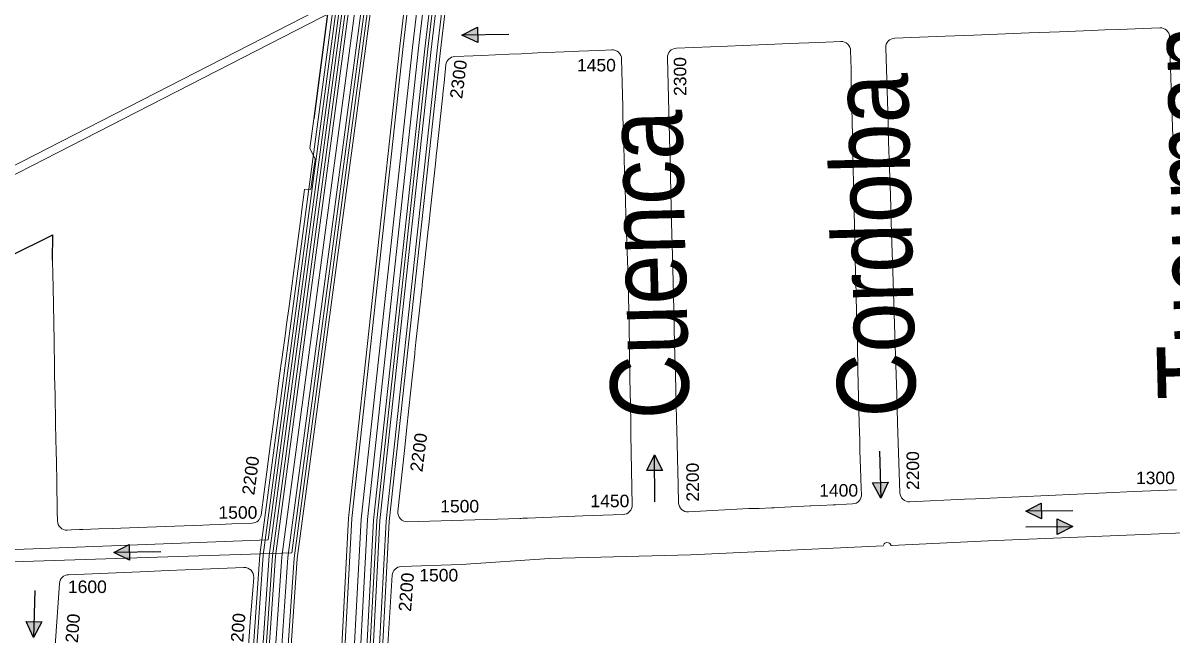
# Model space of a CAD drawing. Header units: millimetres. Extents: x 11558 to 23675, y 49449 to 61482.
# Drawn here: x 19668.2 to 20035.2, y 56063.2 to 56258.7 of the extents above; entities that cross this region are included whole.
import ezdxf

# ---------------------------------------------------------------- set-up
doc = ezdxf.new("R2010")
doc.units = ezdxf.units.MM
for name, color, linetype in [('0. plano base - nombres calles', 22, 'Continuous'), ('0. Plano Base - PLANO', 254, 'Continuous'), ('0. Plano base - sentido calles', 253, 'Continuous'), ('0. vias del tren', 252, 'VÍAS'), ('7. puesta en valor CC la lucila', 212, 'Continuous'), ('Linea 343 IDA', 55, 'Continuous'), ('numeración', 7, 'Continuous')]:
    doc.layers.add(name, color=color, linetype=linetype)
for name, color, linetype, true_color in [('Linea 152 IDA', 7, 'Continuous', 0x070721), ('Linea 152 REGRESO', 7, 'Continuous', 0xff0a0a), ('Linea 19 Estación Carapachay', 7, 'Continuous', 0xa80000), ('Linea 19 Plaza Miserere', 7, 'Continuous', 0x575757), ('Linea 203 IDA', 7, 'Continuous', 0xc2c200), ('Linea 203 REGRESO', 7, 'Continuous', 0x9e7700), ('Linea 21 IDA Ramal G', 7, 'Continuous', 0x001861), ('Linea 21 REGRO Ramal G', 7, 'Continuous', 0x0a47ff), ('Linea 314 IDA', 7, 'Continuous', 0x141414), ('Linea 314 REGRESO', 7, 'Continuous', 0xe00000), ('Linea 365 IDA', 7, 'Continuous', 0xdb6e00), ('Linea 365 REGRESO', 7, 'Continuous', 0xcc3300), ('Linea 59 Por Barrio Golf VUELTA', 7, 'Continuous', 0xffd147), ('Linea 59 Por la Lucila IDA', 7, 'Continuous', 0x007038), ('Linea 60 Constitución-barramcas x Fleming IDA', 7, 'Continuous', 0x660000), ('Linea 60 Constitución-barrancas x Fleming VUELTA', 7, 'Continuous', 0xbcab76), ('Linea 707 - ex333', 7, 'Continuous', 0xad002b), ('Linea 71 IDA', 7, 'Continuous', 0xff2424), ('Linea 71 REGRESO', 7, 'Continuous', 0x2e62ff)]:
    doc.layers.add(name, color=color, linetype=linetype, true_color=true_color)
doc.layers.get('7. puesta en valor CC la lucila').off()
doc.styles.get("Standard").update_dxf_attribs({"font": 'arial.ttf'})
doc.linetypes.add('VÍAS', pattern='A,0.15,[130,ltypeshp.shx,S=0.25,R=0,X=0,Y=0],0.15', length=0.3)

# ---------------------------------------------------------------- blocks, each defined once
blk = doc.blocks.new('MANZANAS')
at = {"layer": '0. Plano Base - PLANO', "color": 0, "linetype": 'VÍAS', "lineweight": 5, "ltscale": 4}
for points in [[(5639106.57, 6180782.08), (5639050.37, 6180665.87), (5638995.35, 6180553.22), (5638974.03, 6180508.44), (5638934.8, 6180437.64), (5638874.29, 6180350), (5638780.83, 6180222.78), (5638607.43, 6179978.68), (5638535.41, 6179877.43), (5638521.01, 6179852.54), (5638443.65, 6179752.06)], [(5639108.92, 6180780.86), (5639052.75, 6180664.71), (5638997.73, 6180552.07), (5638976.38, 6180507.23), (5638937.05, 6180436.25), (5638876.45, 6180348.47), (5638782.97, 6180221.24), (5638609.59, 6179977.14), (5638537.64, 6179876), (5638523.21, 6179851.07), (5638445.8, 6179750.53)]]:
    blk.add_lwpolyline(points, dxfattribs=at)
at = {"layer": '0. Plano Base - PLANO', "color": 0, "linetype": 'Continuous', "lineweight": 5}
for points in [[(5638892.75, 6179964.85), (5638860.32, 6180038.27, -0.386757), (5638861.6, 6180042.1), (5638878.3, 6180051.45), (5638902.39, 6180066.13), (5638941.81, 6180087.98), (5638995.12, 6180118.94), (5638995.1, 6180119.56), (5638995.2, 6180119.86), (5638995.6, 6180120.34), (5638996.18, 6180120.59), (5638996.49, 6180120.61), (5638996.8, 6180120.55), (5638997.34, 6180120.22), (5638997.37, 6180120.24), (5639024.1, 6180135.75), (5639123.53, 6180192.74), (5639206.88, 6180240.03), (5639270.56, 6180277.02), (5639338.13, 6180315.52)], [(5639069.98, 6180178), (5639058.16, 6180171.18), (5639050.49, 6180166.74), (5639026.42, 6180152.86), (5639014.37, 6180145.84), (5639011.35, 6180144.09), (5638996.13, 6180135.29, -0.418208), (5638992.01, 6180136.42), (5638981.06, 6180155.96), (5638976.71, 6180163.72), (5638975.07, 6180166.64), (5638968.98, 6180177.51), (5638957.44, 6180198.08), (5638951.48, 6180208.73), (5638945.52, 6180219.35), (5638941.27, 6180226.94), (5638937.09, 6180234.38), (5638932.41, 6180242.74), (5638922.47, 6180260.48, -0.412115), (5638923.6, 6180264.55), (5638930.44, 6180268.45), (5638937.63, 6180272.55), (5638945.52, 6180277.05), (5638960.89, 6180285.81), (5638969.33, 6180290.62), (5638978.24, 6180295.7), (5638981.96, 6180297.83), (5638985.8, 6180300.01), (5638997.21, 6180306.52, -0.416329), (5639001.31, 6180305.38), (5639003.12, 6180302.16), (5639006.16, 6180296.72), (5639012.38, 6180285.63), (5639018.34, 6180275)], [(5638770.86, 6180156.13), (5638774.12, 6180147.18), (5638774.14, 6180147.16), (5638777.15, 6180144.96), (5638777.29, 6180144.58), (5638778.37, 6180141.5), (5638780.39, 6180135.74), (5638778.64, 6180134.78), (5638780.91, 6180128.59), (5638781.87, 6180125.95), (5638785.72, 6180115.37), (5638791.49, 6180099.42), (5638793.46, 6180093.8), (5638794.66, 6180090.36), (5638795.66, 6180087.57), (5638795.91, 6180086.87), (5638797.49, 6180082.44), (5638797.67, 6180081.95), (5638799.27, 6180077.51), (5638800.41, 6180074.34), (5638802.17, 6180069.47), (5638803.06, 6180067.02), (5638803.38, 6180066.14), (5638803.58, 6180065.58), (5638803.59, 6180065.55), (5638806.41, 6180057.74), (5638809.51, 6180049.16), (5638811.71, 6180043.07), (5638814.25, 6180036.03, -0.365228), (5638812.91, 6180032.4), (5638807.26, 6180029.19), (5638803.77, 6180027.21), (5638801.04, 6180025.66), (5638799.2, 6180024.61), (5638788.82, 6180018.71), (5638781.26, 6180014.41), (5638774.06, 6180010.32), (5638770.28, 6180008.18), (5638768.14, 6180006.96), (5638765.9, 6180005.69), (5638764.96, 6180005.16), (5638762.76, 6180003.9), (5638761.54, 6180003.21, -0.41959), (5638757.43, 6180004.39), (5638756.05, 6180006.92), (5638751.32, 6180015.61), (5638748.64, 6180020.53), (5638746.54, 6180024.38), (5638745.13, 6180026.97), (5638742.37, 6180032.04), (5638738.2, 6180039.72), (5638735.25, 6180045.14), (5638734.09, 6180047.26), (5638729.93, 6180054.94), (5638721.76, 6180070.02), (5638719.89, 6180073.46), (5638717.64, 6180077.62)], [(5638776.95, 6179964.52), (5638767.2, 6179986.95, -0.382114), (5638768.46, 6179990.75), (5638788.37, 6180002.17), (5638796.08, 6180006.58), (5638805.53, 6180012), (5638817.14, 6180018.66, -0.449018), (5638821.39, 6180017.24), (5638823, 6180013.47), (5638826.45, 6180005.38), (5638829.92, 6179997.25)]]:
    blk.add_lwpolyline(points, format="xyb", dxfattribs=at)
for points in [[(5638951.55, 6180109.72), (5638934.94, 6180099.86, -0.423495), (5638930.78, 6180100.99), (5638928.07, 6180105.92), (5638923.86, 6180113.55), (5638919.46, 6180121.52), (5638918.11, 6180123.98), (5638915.51, 6180128.7), (5638911.07, 6180136.74), (5638906.28, 6180145.41), (5638898.69, 6180159.17), (5638892.68, 6180170.06), (5638887.56, 6180179.34), (5638878.07, 6180196.54), (5638876.34, 6180199.66), (5638868.32, 6180214.2), (5638862.08, 6180225.51, -0.409612), (5638863.22, 6180229.56), (5638877.34, 6180237.65), (5638886.1, 6180242.66), (5638888.6, 6180244.1), (5638894.44, 6180247.44), (5638902.65, 6180252.14), (5638908.83, 6180255.68, -0.420116), (5638912.95, 6180254.51), (5638915.78, 6180249.33), (5638917.44, 6180246.3), (5638917.46, 6180246.25), (5638923.79, 6180234.67), (5638928.14, 6180226.7), (5638930.29, 6180222.76), (5638932.72, 6180218.32), (5638939.95, 6180205.18), (5638943.15, 6180199.36), (5638948.8, 6180189.1), (5638950.07, 6180186.81), (5638950.43, 6180186.15), (5638953.37, 6180180.83), (5638953.65, 6180180.31), (5638958.17, 6180172.11), (5638962.06, 6180165.06), (5638970.3, 6180150.12), (5638972.97, 6180145.28), (5638974.51, 6180142.49), (5638978.66, 6180134.98), (5638980.52, 6180131.79), (5638981.34, 6180130.39, -0.414248), (5638980.26, 6180126.28), (5638978.6, 6180125.32), (5638975.56, 6180123.55), (5638974.89, 6180123.16), (5638971.49, 6180121.17), (5638968.76, 6180119.58), (5638968.56, 6180119.47), (5638959.84, 6180114.38), (5638958.61, 6180113.67), (5638957.85, 6180113.22), (5638954.48, 6180111.26)], [(5638852.53, 6180057.23), (5638845.4, 6180075.41), (5638842.29, 6180083.34), (5638839.03, 6180091.67), (5638835.83, 6180099.83), (5638834.08, 6180104.33), (5638833.87, 6180104.88), (5638832.7, 6180107.87), (5638829.34, 6180116.53), (5638829, 6180117.4), (5638826.48, 6180123.87), (5638826.43, 6180124), (5638826.27, 6180124.42), (5638826.01, 6180125.08), (5638823.21, 6180132.29), (5638819.97, 6180140.61), (5638819.88, 6180140.84), (5638819.05, 6180142.99), (5638818.3, 6180144.92), (5638816.85, 6180148.65), (5638816.48, 6180149.59), (5638811.93, 6180161.27), (5638810.63, 6180164.59), (5638810.46, 6180165.03), (5638810.39, 6180165.2), (5638807.16, 6180173.47), (5638806.74, 6180174.55), (5638803.91, 6180181.8), (5638803.78, 6180182.13), (5638802.08, 6180186.47), (5638802.03, 6180186.61), (5638800.36, 6180190.89, -0.371094), (5638801.66, 6180194.58), (5638806.76, 6180197.52), (5638809.13, 6180198.88), (5638816.66, 6180203.21), (5638820.02, 6180205.14), (5638823.03, 6180206.87), (5638824.59, 6180207.77), (5638834.44, 6180213.43), (5638836, 6180214.33), (5638841.52, 6180217.5), (5638845.13, 6180219.58, -0.419328), (5638849.25, 6180218.43), (5638856.6, 6180205.12), (5638857.89, 6180202.78), (5638859.78, 6180199.35), (5638860.92, 6180197.29), (5638862.51, 6180194.41), (5638865.02, 6180189.88), (5638869.25, 6180182.34), (5638873.43, 6180174.91), (5638876.23, 6180169.92), (5638877.78, 6180167.17), (5638882.03, 6180159.6), (5638886.28, 6180152.03), (5638890.5, 6180144.24), (5638898.65, 6180129.17), (5638902.74, 6180121.62), (5638905.42, 6180116.68), (5638905.53, 6180116.46), (5638906.54, 6180114.6), (5638907.25, 6180113.29), (5638917.96, 6180093.51, -0.409348), (5638916.8, 6180089.47), (5638905.67, 6180083.2), (5638890.23, 6180074.38), (5638888.98, 6180073.67), (5638888.43, 6180073.35), (5638888.11, 6180073.18), (5638856.79, 6180055.71, -0.454354)]]:
    blk.add_lwpolyline(points, format="xyb", close=True, dxfattribs=at)
at = {"layer": '0. Plano Base - PLANO', "color": 0}
blk.add_lwpolyline([(5638700.29, 6180195.55), (5638744.31, 6180219.02, -0.456047), (5638748.54, 6180217.4), (5638770.86, 6180156.13)], format="xyb", dxfattribs=at)
for points in [[(5638704.8, 6180072.22), (5638713.98, 6180084.81)], [(5638717.64, 6180077.62), (5638713.98, 6180084.81)]]:
    blk.add_lwpolyline(points, dxfattribs=at)

msp = doc.modelspace()

# ---------------------------------------------------------------- hatches: boundary and pattern name
at = {"layer": '0. Plano base - sentido calles', "linetype": 'Continuous', "lineweight": 25, "ltscale": 2, "true_color": 0x1a1a1a}
h = msp.add_hatch(color=250, dxfattribs=at)
h.dxf.hatch_style = 1
h.paths.add_polyline_path([(19808.41, 56254.87), (19813.44, 56252.43), (19813.41, 56254.93)])
h.paths.add_polyline_path([(19808.41, 56254.87), (19813.41, 56254.93), (19813.39, 56257.43)])
h = msp.add_hatch(color=250, dxfattribs=at)
h.dxf.hatch_style = 1
h.paths.add_polyline_path([(19869.92, 56120.69), (19867.44, 56115.68), (19869.94, 56115.69)])
h.paths.add_polyline_path([(19869.92, 56120.69), (19869.94, 56115.69), (19872.44, 56115.7)])
h = msp.add_hatch(color=250, dxfattribs=at)
h.dxf.hatch_style = 1
h.paths.add_polyline_path([(19942.17, 56106.91), (19944.52, 56111.98), (19942.02, 56111.9)])
h.paths.add_polyline_path([(19942.17, 56106.91), (19942.02, 56111.9), (19939.52, 56111.83)])
h = msp.add_hatch(color=250, dxfattribs=at)
h.dxf.hatch_style = 1
h.paths.add_polyline_path([(19988.46, 56102.69), (19993.49, 56100.25), (19993.46, 56102.75)])
h.paths.add_polyline_path([(19988.46, 56102.69), (19993.46, 56102.75), (19993.44, 56105.25)])
h = msp.add_hatch(color=250, dxfattribs=at)
h.dxf.hatch_style = 1
h.paths.add_polyline_path([(20003.52, 56097.86), (19998.49, 56100.3), (19998.52, 56097.8)])
h.paths.add_polyline_path([(20003.52, 56097.86), (19998.52, 56097.8), (19998.55, 56095.3)])
h = msp.add_hatch(color=250, dxfattribs=at)
h.dxf.hatch_style = 1
h.paths.add_polyline_path([(19697.19, 56089.56), (19702.21, 56087.11), (19702.19, 56089.61)])
h.paths.add_polyline_path([(19697.19, 56089.56), (19702.19, 56089.61), (19702.16, 56092.11)])
h = msp.add_hatch(color=250, dxfattribs=at)
h.dxf.hatch_style = 1
h.paths.add_polyline_path([(19671.6, 56062.4), (19674.22, 56067.34), (19671.72, 56067.4)])
h.paths.add_polyline_path([(19671.6, 56062.4), (19671.72, 56067.4), (19669.22, 56067.46)])

# ---------------------------------------------------------------- linework, layer by layer
at = {"layer": '0. Plano base - sentido calles', "color": 250, "linetype": 'Continuous', "lineweight": 25, "ltscale": 2, "true_color": 0x1a1a1a}
for points in [[(19823.41, 56255.04), (19808.41, 56254.87), (19813.39, 56257.43), (19813.44, 56252.43), (19808.41, 56254.87)], [(19869.99, 56105.69), (19869.92, 56120.69), (19872.44, 56115.7), (19867.44, 56115.68), (19869.92, 56120.69)], [(19941.71, 56121.9), (19942.17, 56106.91), (19939.52, 56111.83), (19944.52, 56111.98), (19942.17, 56106.91)], [(20003.46, 56102.86), (19988.46, 56102.69), (19993.44, 56105.25), (19993.49, 56100.25), (19988.46, 56102.69)], [(19988.52, 56097.69), (20003.52, 56097.86), (19998.55, 56095.3), (19998.49, 56100.3), (20003.52, 56097.86)], [(19712.19, 56089.72), (19697.19, 56089.56), (19702.16, 56092.11), (19702.21, 56087.11), (19697.19, 56089.56)], [(19671.97, 56077.4), (19671.6, 56062.4), (19669.22, 56067.46), (19674.22, 56067.34), (19671.6, 56062.4)]]:
    msp.add_lwpolyline(points, dxfattribs=at)
at = {"layer": '0. vias del tren', "color": 252, "lineweight": 13, "ltscale": 5}
for points in [[(20347.59, 56628.76), (20244.14, 56551.55), (20143.38, 56476.95), (20103.82, 56447.05), (20036.36, 56402.31), (19942.26, 56352.43), (19800.67, 56282.63), (19534.27, 56145.95), (19423.68, 56089.31), (19399.43, 56073.87), (19284.45, 56020.37)], [(20349.11, 56626.59), (20245.71, 56549.43), (20144.96, 56474.83), (20105.34, 56444.89), (20037.71, 56400.03), (19943.47, 56350.08), (19801.86, 56280.27), (19535.47, 56143.6), (19425, 56087.02), (19400.7, 56071.54), (19285.66, 56018.01)]]:
    msp.add_lwpolyline(points, dxfattribs=at)
at = {"layer": 'Linea 152 IDA', "lineweight": 15}
msp.add_lwpolyline([(18009.26, 57684.42), (19886.73, 57702.15), (19886.56, 57700.15), (19877.14, 57585.32), (19866.49, 57470.49), (19859.13, 57391.32), (19856.06, 57356.45), (19849.4, 57278.26), (19838.11, 57147.53), (19826.07, 57017.25), (19821.87, 56917.3), (19818.58, 56826.66), (19815.79, 56730.07), (19814.13, 56673), (19807.9, 56519.67), (19799.29, 56419.97), (19754.82, 56087.71), (19741.25, 55892.05)], dxfattribs=at)
at = {"layer": 'Linea 152 REGRESO', "lineweight": 15}
msp.add_lwpolyline([(19768.54, 56031.01), (19772.21, 56100.51), (19788.61, 56251.36), (19807.08, 56407.89), (19807.58, 56423.47), (19812.5, 56516.34), (19812.69, 56531.87), (19815.64, 56628.4), (19816.65, 56637.9), (19819.76, 56731.2), (19821.74, 56799.17), (19824.48, 56882.2), (19825.69, 56895.09), (19832.86, 56971.73), (19835.46, 57022.21), (19840.73, 57079.01), (19847.89, 57138.26), (19858.65, 57259.27), (19868.02, 57364.51), (19878.73, 57481.18), (19899.64, 57701.83), (19907.86, 57796.05), (18029.12, 57776.24)], dxfattribs=at)
at = {"layer": 'Linea 19 Estación Carapachay', "lineweight": 15}
msp.add_lwpolyline([(19774.53, 56030.65), (19778.2, 56100.03), (19794.57, 56250.69), (19813.07, 56407.44), (19813.57, 56423.22), (19818.5, 56516.14), (19818.69, 56531.75), (19821.63, 56627.99), (19822.64, 56637.48), (19825.76, 56731.01), (19827.73, 56798.98), (19830.47, 56881.82), (19831.67, 56894.53), (19838.85, 56971.3), (19841.44, 57021.78), (19846.7, 57078.37), (19853.85, 57137.64), (19864.63, 57258.74), (19873.95, 57363.46), (18249.52, 57347.67)], dxfattribs=at)
at = {"layer": 'Linea 19 Plaza Miserere', "lineweight": 15}
msp.add_lwpolyline([(16603.31, 57447.28), (17595.39, 57454.36), (18252.54, 57458.84), (18253.7, 57328.56), (18254.48, 57237.05), (18352.94, 57237.32), (18350.11, 57461.39), (19557.69, 57472.87), (19856.73, 57473.61), (19849.17, 57392.22), (19846.1, 57357.31), (19839.43, 57279.11), (19828.15, 57148.42), (19816.09, 57017.92), (19811.87, 56917.69), (19808.59, 56826.99), (19805.79, 56730.36), (19804.14, 56673.35), (19797.92, 56520.3), (19789.35, 56421.07), (19744.87, 56088.72), (19731.28, 55892.72)], dxfattribs=at)
at = {"layer": 'Linea 203 IDA', "lineweight": 15}
msp.add_lwpolyline([(19964.77, 58293.82), (19925, 57888.84), (19908.6, 57701.02), (19887.69, 57480.35), (19876.98, 57363.7), (19867.62, 57258.47), (19856.84, 57137.32), (19849.68, 57078.05), (19844.44, 57021.57), (19841.84, 56971.08), (19834.65, 56894.25), (19833.46, 56881.62), (19830.73, 56798.89), (19828.76, 56730.92), (19825.64, 56637.27), (19824.62, 56627.78), (19821.68, 56531.68), (19821.49, 56516.05), (19816.57, 56423.09), (19816.07, 56407.22), (19797.55, 56250.35), (19781.19, 56099.79), (19777.52, 56030.47)], dxfattribs=at)
at = {"layer": 'Linea 203 REGRESO', "lineweight": 15}
msp.add_lwpolyline([(19926.97, 58300.01), (19900.31, 57992.56), (19875.6, 57701.06), (19866.18, 57586.27), (19855.53, 57471.51), (19848.18, 57392.31), (19845.1, 57357.4), (19838.44, 57279.2), (19827.15, 57148.51), (19815.09, 57017.98), (19810.87, 56917.73), (19807.59, 56827.02), (19804.79, 56730.39), (19803.14, 56673.38), (19796.92, 56520.37), (19788.35, 56421.18), (19743.87, 56088.82), (19730.28, 55892.79)], dxfattribs=at)
at = {"layer": 'Linea 21 IDA Ramal G', "lineweight": 15}
msp.add_lwpolyline([(19778.52, 56030.41), (19782.19, 56099.71), (19798.54, 56250.24), (19817.07, 56407.15), (19817.57, 56423.05), (19822.49, 56516.01), (19822.68, 56531.66), (19825.62, 56627.71), (19826.64, 56637.2), (19829.75, 56730.88), (19831.73, 56798.86), (19834.46, 56881.56), (19835.65, 56894.16), (19842.84, 56971.01), (19845.34, 57019.68), (19049.14, 57014.1), (18589.16, 57011.96), (18264.21, 57009.45), (17824.42, 57005.1), (17753.1, 57004.47)], dxfattribs=at)
at = {"layer": 'Linea 21 REGRO Ramal G', "lineweight": 15}
msp.add_lwpolyline([(17753.1, 57004.47), (17750.38, 57118.02), (17798.31, 57240.66), (17913.79, 57461.13), (18322.14, 57464.85), (18593.21, 57467.09), (18882.44, 57469.87), (19140.51, 57472.88), (19602.28, 57475.37), (19859.15, 57477.99), (19851.16, 57392.04), (19848.09, 57357.14), (19841.43, 57278.94), (19830.14, 57148.24), (19818.08, 57017.78), (19813.87, 56917.61), (19810.59, 56826.92), (19807.79, 56730.3), (19806.14, 56673.28), (19799.92, 56520.18), (19791.34, 56420.85), (19746.86, 56088.52), (19733.27, 55892.58)], dxfattribs=at)
at = {"layer": 'Linea 314 IDA', "lineweight": 15}
msp.add_lwpolyline([(19956.81, 58294.6), (19917.03, 57889.58), (19900.64, 57701.74), (19879.73, 57481.09), (19869.02, 57364.42), (19859.65, 57259.18), (19848.88, 57138.16), (19841.72, 57078.9), (19836.46, 57022.14), (19833.86, 56971.66), (19826.69, 56895), (19825.47, 56882.13), (19822.74, 56799.14), (19820.76, 56731.16), (19817.65, 56637.83), (19816.63, 56628.33), (19813.69, 56531.85), (19813.5, 56516.31), (19808.58, 56423.43), (19808.08, 56407.82), (19789.6, 56251.25), (19773.21, 56100.43), (19769.54, 56030.95)], dxfattribs=at)
at = {"layer": 'Linea 314 REGRESO', "lineweight": 15}
msp.add_lwpolyline([(19938.93, 58298.98), (19912.26, 57991.54), (19887.56, 57700.06), (19878.14, 57585.23), (19867.48, 57470.4), (19860.13, 57391.23), (19857.06, 57356.36), (19850.39, 57278.17), (19839.11, 57147.44), (19827.07, 57017.18), (19822.87, 56917.26), (19819.58, 56826.63), (19816.79, 56730.04), (19815.13, 56672.97), (19808.9, 56519.61), (19800.28, 56419.87), (19755.82, 56087.61), (19742.25, 55891.98)], dxfattribs=at)
at = {"layer": 'Linea 343 IDA', "lineweight": 15}
msp.add_lwpolyline([(19936.94, 58299.15), (19910.27, 57991.71), (19885.56, 57700.23), (19876.15, 57585.4), (19865.49, 57470.58), (19858.14, 57391.41), (19855.07, 57356.53), (19848.4, 57278.34), (19837.11, 57147.62), (19825.07, 57017.31), (19820.87, 56917.34), (19817.58, 56826.7), (19814.79, 56730.1), (19813.13, 56673.04), (19806.91, 56519.73), (19798.3, 56420.08), (19754.04, 56089.45), (19754.04, 56089.45), (19341.47, 56076.12), (18627.75, 56047.28)], dxfattribs=at)
at = {"layer": 'Linea 365 IDA', "lineweight": 15}
msp.add_lwpolyline([(19968.75, 58293.43), (19928.98, 57888.47), (19912.59, 57700.66), (19891.68, 57479.98), (19880.97, 57363.34), (19871.6, 57258.12), (19860.82, 57136.91), (19853.66, 57077.63), (19848.43, 57021.28), (19845.83, 56970.79), (19838.64, 56893.88), (19837.46, 56881.37), (19834.73, 56798.77), (19832.75, 56730.79), (19829.63, 56636.99), (19828.61, 56627.51), (19825.68, 56531.6), (19825.49, 56515.92), (19820.57, 56422.92), (19820.06, 56406.92), (19801.52, 56249.9), (19785.18, 56099.46), (19781.51, 56030.23)], dxfattribs=at)
at = {"layer": 'Linea 365 REGRESO', "lineweight": 15}
msp.add_lwpolyline([(19930.96, 58299.67), (19904.29, 57992.22), (19879.58, 57700.73), (19870.17, 57585.93), (19859.52, 57471.14), (19852.16, 57391.95), (19849.09, 57357.05), (19842.42, 57278.85), (19831.14, 57148.15), (19819.08, 57017.72), (19814.87, 56917.57), (19811.59, 56826.89), (19808.79, 56730.28), (19807.14, 56673.24), (19800.92, 56520.11), (19792.33, 56420.74), (19747.85, 56088.42), (19734.27, 55892.52)], dxfattribs=at)
at = {"layer": 'Linea 59 Por Barrio Golf VUELTA', "lineweight": 15}
msp.add_lwpolyline([(18828.98, 56806.05), (19212.49, 56814.29), (19814.82, 56833.15), (19814.59, 56826.79), (19811.79, 56730.19), (19810.13, 56673.14), (19803.91, 56519.92), (19795.31, 56420.41), (19750.84, 56088.11), (19737.26, 55892.32)], dxfattribs=at)
at = {"layer": 'Linea 59 Por la Lucila IDA', "lineweight": 15}
msp.add_lwpolyline([(19776.52, 56030.53), (19780.19, 56099.87), (19796.56, 56250.46), (19815.07, 56407.3), (19815.57, 56423.13), (19820.49, 56516.08), (19820.68, 56531.7), (19823.62, 56627.85), (19824.6, 56636.96), (20332.6, 56649.31)], dxfattribs=at)
at = {"layer": 'Linea 60 Constitución-barramcas x Fleming IDA', "lineweight": 15}
msp.add_lwpolyline([(19780.52, 56030.29), (19784.18, 56099.54), (19800.53, 56250.01), (19819.06, 56407), (19819.57, 56422.96), (19824.49, 56515.95), (19824.68, 56531.62), (19827.62, 56627.58), (19828.63, 56637.06), (19831.75, 56730.82), (19833.73, 56798.8), (19836.46, 56881.43), (19837.64, 56893.97), (19844.84, 56970.87), (19847.43, 57021.35), (19852.66, 57077.73), (19859.82, 57137.01), (19870.61, 57258.21), (19879.97, 57363.43), (19890.68, 57480.07), (19911.59, 57700.75), (19927.98, 57888.56), (19968.39, 58299.96), (16945.32, 58268.27)], dxfattribs=at)
at = {"layer": 'Linea 60 Constitución-barrancas x Fleming VUELTA', "lineweight": 15}
msp.add_lwpolyline([(19735.27, 55892.45), (19748.85, 56088.31), (19793.32, 56420.63), (19801.92, 56520.05), (19808.13, 56673.21), (19809.79, 56730.25), (19812.59, 56826.86), (19815.87, 56917.54), (19820.08, 57017.65), (19832.13, 57148.06), (19843.42, 57278.77), (19850.08, 57356.96), (19853.16, 57391.86), (19860.51, 57471.05), (19871.16, 57585.84), (19880.58, 57700.65), (19905.29, 57992.13), (19930.96, 58288.09), (17087.24, 58258.5), (17111.11, 58191.69), (17139.28, 58127.24)], dxfattribs=at)
at = {"layer": 'Linea 707 - ex333', "lineweight": 15}
msp.add_lwpolyline([(20768.2, 56458.06), (20544.4, 56451.06), (20537.99, 56656.66), (20335.37, 56650.07), (20336.38, 56746.84), (19806.95, 56735.94), (19806.79, 56730.33), (19805.14, 56673.31), (19798.92, 56520.24), (19790.34, 56420.96), (19746.53, 56093.63), (19023.06, 56065.25), (17603.5, 56004.23), (17584.54, 56331.61), (17574.29, 56500.95), (17549.93, 56664.61), (17480.73, 56999.38), (17364.89, 56998.04), (17439.93, 56623.18), (16698.16, 56586.31), (16737.02, 56278.82), (15906.22, 56238.18)], dxfattribs=at)
at = {"layer": 'Linea 71 IDA', "lineweight": 15}
msp.add_lwpolyline([(19739.26, 55892.18), (19752.83, 56087.91), (19797.3, 56420.19), (19805.91, 56519.8), (19812.13, 56673.07), (19813.79, 56730.13), (19816.58, 56826.73), (19819.87, 56917.38), (19824.07, 57017.38), (19836.12, 57147.71), (19847.4, 57278.43), (19854.07, 57356.62), (19857.14, 57391.5), (19864.49, 57470.68), (19875.15, 57585.49), (19884.57, 57700.31), (19909.27, 57991.79), (19934.41, 58281.56), (18028.49, 58259.83), (17241.76, 58260.4), (16430.09, 58248.1)], dxfattribs=at)
at = {"layer": 'Linea 71 REGRESO', "lineweight": 15}
msp.add_lwpolyline([(19772.53, 56030.77), (19776.2, 56100.19), (19792.58, 56250.91), (19811.08, 56407.59), (19811.57, 56423.3), (19816.5, 56516.21), (19816.69, 56531.79), (19819.63, 56628.13), (19820.65, 56637.62), (19823.76, 56731.07), (19825.74, 56799.04), (19828.47, 56881.94), (19829.67, 56894.72), (19836.85, 56971.44), (19839.45, 57021.93), (19844.71, 57078.58), (19851.86, 57137.84), (19862.64, 57258.91), (19872.01, 57364.15), (19882.71, 57480.81), (19903.62, 57701.47), (19920.02, 57889.3), (19959.56, 58291.9), (18025.09, 58270.55)], dxfattribs=at)

# ---------------------------------------------------------------- block references
at = {"layer": '0. Plano Base - PLANO', "color": 28, "lineweight": 5, "true_color": 0x0d0d0d, "rotation": 332.5463477508169}
msp.add_blockref('MANZANAS', (-7833237.48, -2828296.13), dxfattribs=at)
at = {"layer": '7. puesta en valor CC la lucila', "color": 250, "lineweight": 30, "rotation": 332.5463477508169}
msp.add_blockref('MANZANAS', (-7833237.48, -2828296.13), dxfattribs=at)

# ---------------------------------------------------------------- texts
at = {"layer": '0. plano base - nombres calles', "color": 250, "lineweight": 15, "true_color": 0x1a1a1a, "char_height": 25, "attachment_point": 1, "rotation": 91.4291}
for s, insert in [('{\\fArial Narrow|b0|i0|c0|p34;Tucuman}', (20030.68, 56138.21)), ('{\\fArial Narrow|b0|i0|c0|p34;Cordoba}', (19928.5, 56132.38)), ('{\\fArial Narrow|b0|i0|c0|p34;Cuenca}', (19856.1, 56131.79))]:
    msp.add_mtext_dynamic_manual_height_columns(s, width=329.255, gutter_width=12.5, heights=[0], dxfattribs=dict(at, insert=insert))
at = {"layer": 'numeración', "color": 251, "true_color": 0x606162, "char_height": 4, "attachment_point": 1}
for s, insert, rotation in [('2300', (19804.5, 56234.83), 82.6041), ('2300', (19876.09, 56235.39), 90.2497), ('2200', (19791.8, 56115.61), 82.6041), ('2200', (19738.12, 56108.21), 82.6041), ('2200', (19950.43, 56109.47), 90.2497), ('2200', (19880.1, 56105.77), 90.2497), ('2200', (19788.15, 56070.84), 85.4178), ('2200', (19681.48, 56057.74), 85.4178), ('2200', (19734.3, 56057.94), 85.4178)]:
    msp.add_mtext_dynamic_manual_height_columns(s, width=16.0314, gutter_width=12.5, heights=[0], dxfattribs=dict(at, insert=insert, rotation=rotation))
for s, insert in [('1450', (19845.14, 56247.24)), ('1300', (20023.67, 56115.37)), ('1400', (19922.5, 56111.38)), ('1500', (19801.46, 56106.32)), ('1450', (19849.43, 56108.01)), ('1500', (19730.64, 56104.32)), ('1500', (19794.78, 56084.28)), ('1600', (19682.56, 56080.58))]:
    msp.add_mtext_dynamic_manual_height_columns(s, width=16.0314, gutter_width=12.5, heights=[0], dxfattribs=dict(at, insert=insert))

doc.saveas('drawing.dxf')
